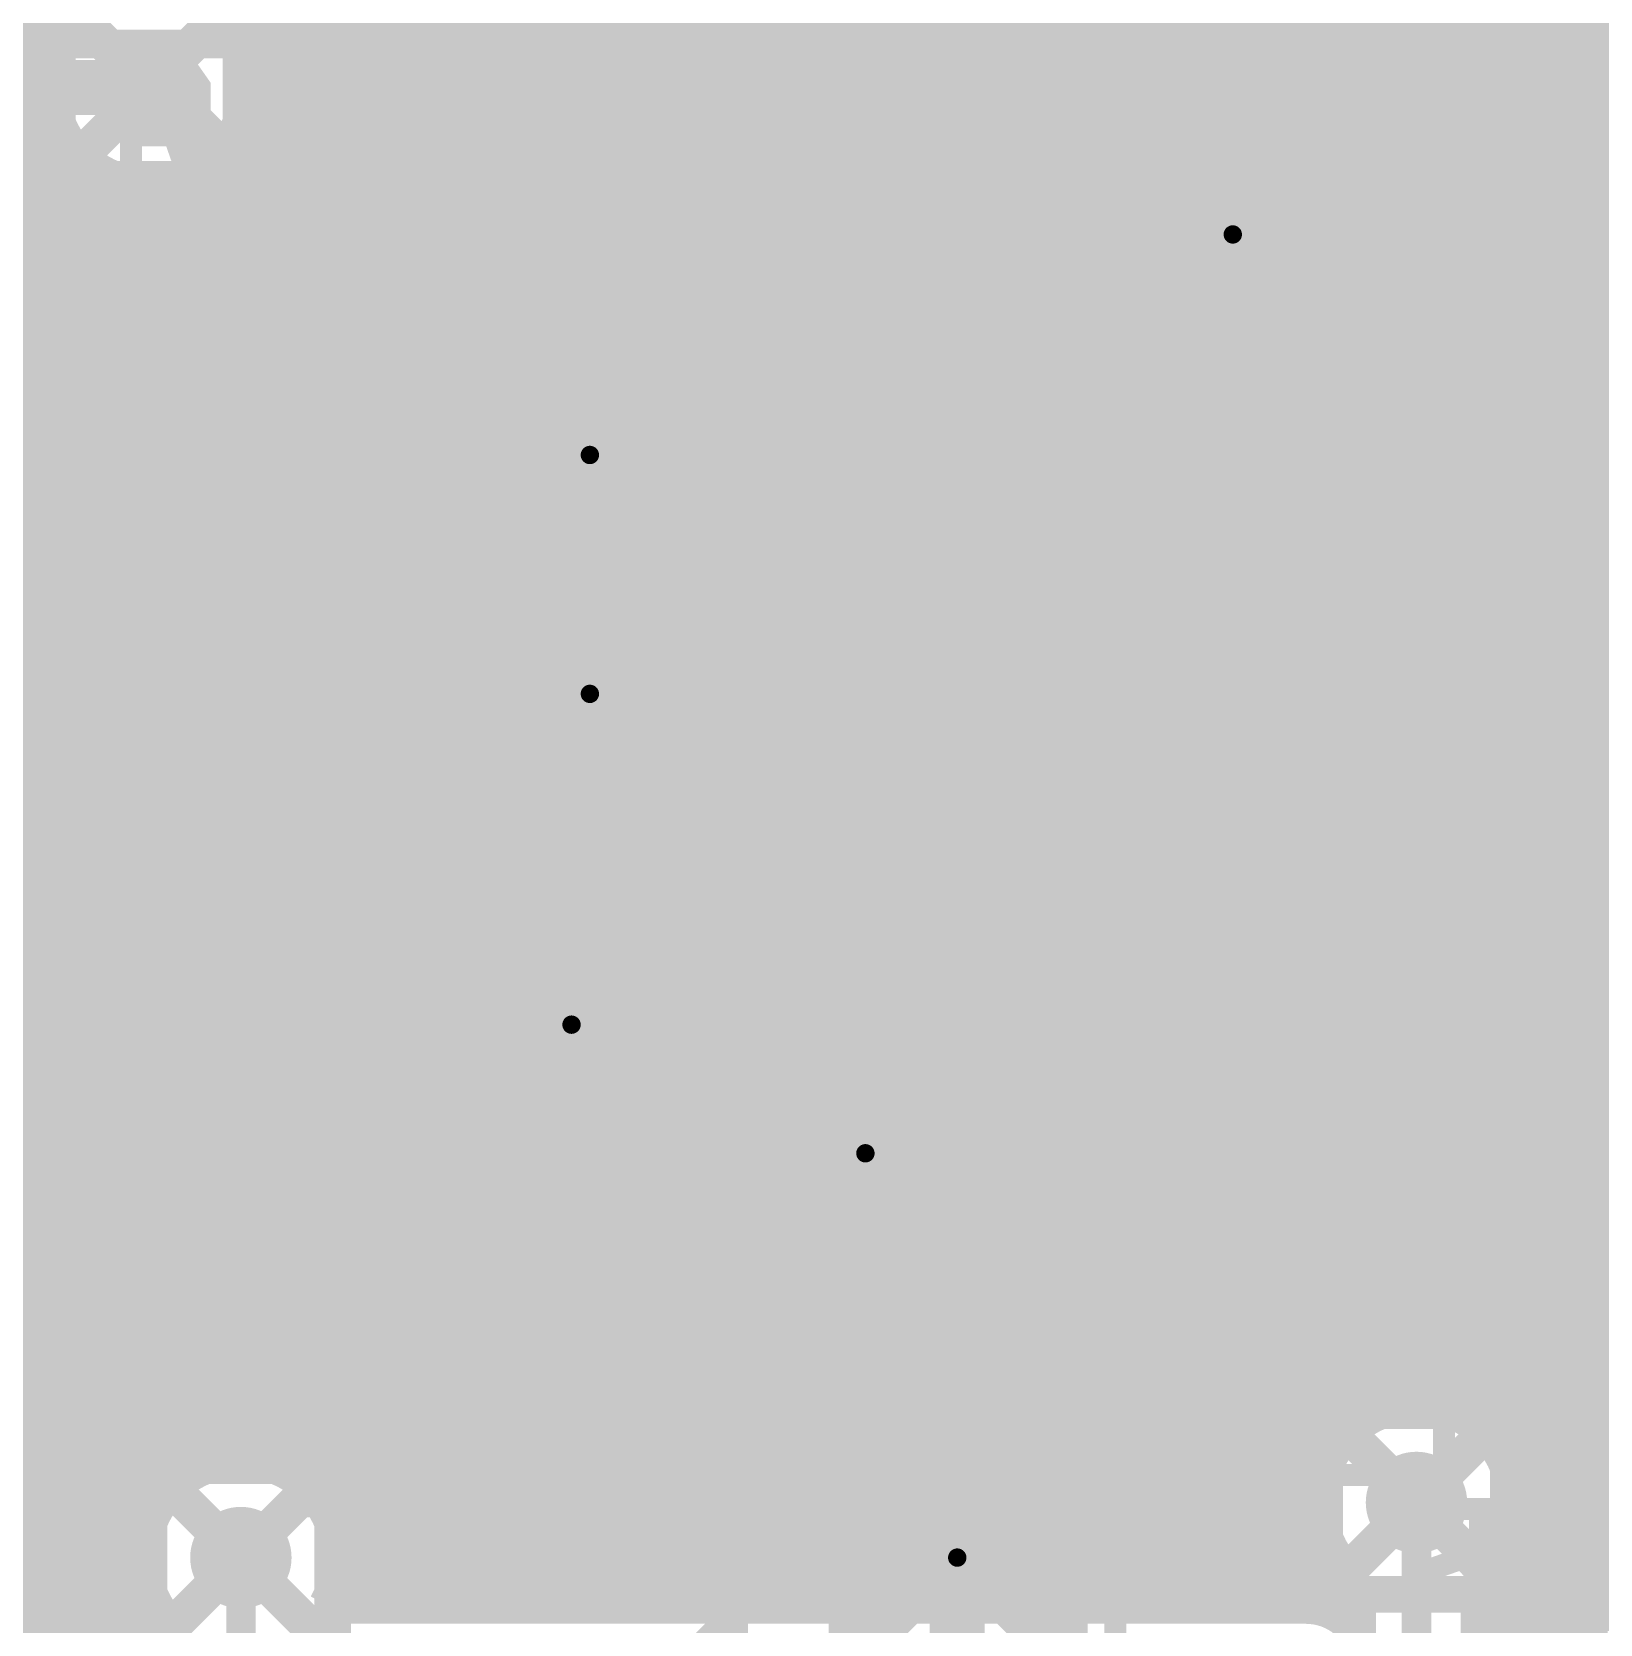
# Model space of a CAD drawing. Extents: x -1 to 119, y -42 to 51.
# Drawn here: x 12.65 to 23.49, y 31.8 to 42.8 of the extents above; entities that cross this region are included whole.
import ezdxf

# ---------------------------------------------------------------- set-up
doc = ezdxf.new("R2010")
doc.units = 0
doc.header["$MEASUREMENT"] = 0
doc.layers.get('0').update_dxf_attribs({"linetype": 'CONTINUOUS'})
for name, color, linetype in [('22-304-0_BOT', 7, 'CONTINUOUS'), ('22-304-0_DRD', 7, 'CONTINUOUS'), ('22-304-0_GND', 6, 'CONTINUOUS'), ('22-304-0_IN1', 4, 'CONTINUOUS'), ('22-304-0_SMB', 3, 'CONTINUOUS'), ('22-304-0_SMT', 5, 'CONTINUOUS'), ('22-304-0_SPT', 10, 'CONTINUOUS'), ('22-304-0_SST', 14, 'CONTINUOUS'), ('22-304-0_TOP', 9, 'CONTINUOUS'), ('THRUHOLE_TAP', 11, 'CONTINUOUS')]:
    doc.layers.add(name, color=color, linetype=linetype)

# ---------------------------------------------------------------- blocks, each defined once
blk = doc.blocks.new('ROUND_57')
at = {"const_width": 0.35052}
blk.add_lwpolyline([(-0.17526, 0, 1), (0.17526, 0, 1)], format="xyb", close=True, dxfattribs=at)
blk = doc.blocks.new('ROUND_60')
at = {"const_width": 0.35052}
blk.add_lwpolyline([(-0.17526, 0, 1), (0.17526, 0, 1)], format="xyb", close=True, dxfattribs=at)
blk = doc.blocks.new('ROUND_81')
at = {"const_width": 0.0635}
blk.add_lwpolyline([(-0.03175, 0, 1), (0.03175, 0, 1)], format="xyb", close=True, dxfattribs=at)
blk = doc.blocks.new('RECTANGLE_2')
blk.add_solid([(0.4826, 0.4064), (0.4826, -0.4064), (-0.4826, 0.4064), (-0.4826, -0.4064)])
blk = doc.blocks.new('RECTANGLE_5')
blk.add_solid([(0.9017, 0.508), (0.9017, -0.508), (-0.9017, 0.508), (-0.9017, -0.508)])
blk = doc.blocks.new('RECTANGLE_30')
blk.add_solid([(0.635, 0.508), (0.635, -0.508), (-0.635, 0.508), (-0.635, -0.508)])
blk = doc.blocks.new('ROUND_87')
at = {"const_width": 0.10033}
blk.add_lwpolyline([(-0.050164, 0, 1), (0.050164, 0, 1)], format="xyb", close=True, dxfattribs=at)

msp = doc.modelspace()

# ---------------------------------------------------------------- linework, layer by layer
at = {"layer": '22-304-0_BOT'}
for points, const_width in [([(13.87602, 46.71822), (13.87602, 46.95698), (12.827, 48.006), (10.922, 48.006), (9.906, 46.99), (9.906, 43.688), (11.176, 42.418), (13.462, 42.418)], 0.381), ([(14.732, 44.02328), (14.732, 32.4993)], 0.254), ([(14.9606, 44.10202), (14.9606, 31.9278)], 0.254), ([(14.5034, 43.81246), (14.5034, 32.80156)], 0.254), ([(15.1892, 43.85564), (15.1892, 31.9278)], 0.254), ([(14.2748, 43.69054), (14.2748, 32.91332)], 0.254), ([(15.4178, 43.71594), (15.4178, 31.9278)], 0.254), ([(14.0462, 43.62958), (14.0462, 42.76598)], 0.254), ([(15.6464, 43.63974), (15.6464, 31.9278)], 0.254), ([(15.84452, 43.61688), (16.70558, 42.75328)], 0.254), ([(15.875, 43.58386), (15.875, 31.9278)], 0.254), ([(16.1036, 43.35526), (16.1036, 31.9278)], 0.254), ([(16.3322, 43.12666), (16.3322, 31.9278)], 0.254), ([(16.60906, 42.8498), (13.98778, 42.8498)], 0.254), ([(16.5608, 42.89806), (16.5608, 31.9278)], 0.254), ([(16.7894, 42.68724), (16.7894, 31.9278)], 0.254), ([(89.7382, 42.6212), (14.1097, 42.6212)], 0.254), ([(87.249, 42.6212), (17.018, 42.6212)], 0.254), ([(17.018, 42.6212), (17.018, 31.9278)], 0.254), ([(17.2466, 42.6212), (17.2466, 31.9278)], 0.254), ([(17.4752, 42.6212), (17.4752, 31.9278)], 0.254), ([(17.7038, 42.6212), (17.7038, 31.9278)], 0.254), ([(17.9324, 42.6212), (17.9324, 31.9278)], 0.254), ([(18.161, 42.6212), (18.161, 31.9278)], 0.254), ([(18.3896, 42.6212), (18.3896, 31.9278)], 0.254), ([(18.6182, 42.6212), (18.6182, 31.9278)], 0.254), ([(18.8468, 42.6212), (18.8468, 31.9278)], 0.254), ([(19.0754, 42.6212), (19.0754, 31.9278)], 0.254), ([(19.304, 42.6212), (19.304, 31.9278)], 0.254), ([(19.5326, 42.6212), (19.5326, 31.9278)], 0.254), ([(19.7612, 42.6212), (19.7612, 31.9278)], 0.254), ([(19.9898, 42.6212), (19.9898, 31.9278)], 0.254), ([(20.2184, 42.6212), (20.2184, 31.9278)], 0.254), ([(20.447, 42.6212), (20.447, 31.9278)], 0.254), ([(20.6756, 42.6212), (20.6756, 31.9278)], 0.254), ([(20.9042, 42.6212), (20.9042, 31.9278)], 0.254), ([(21.1328, 42.6212), (21.1328, 31.9278)], 0.254), ([(21.3614, 42.6212), (21.3614, 31.9278)], 0.254), ([(21.59, 42.6212), (21.59, 32.8803)], 0.254), ([(21.8186, 42.6212), (21.8186, 33.18256)], 0.254), ([(22.0472, 42.6212), (22.0472, 33.29432)], 0.254), ([(22.2758, 42.6212), (22.2758, 33.31718)], 0.254), ([(22.5044, 42.6212), (22.5044, 33.25876)], 0.254), ([(22.733, 42.6212), (22.733, 33.09112)], 0.254), ([(22.9616, 42.6212), (22.9616, 31.242)], 0.254), ([(23.1902, 42.6212), (23.1902, 31.1658)], 0.254), ([(23.4188, 42.6212), (23.4188, 31.1658)], 0.254), ([(89.7382, 42.3926), (14.14018, 42.3926)], 0.254), ([(89.7382, 42.164), (14.09192, 42.164)], 0.254), ([(14.0462, 42.07002), (14.0462, 32.93618)], 0.254), ([(40.35044, 41.9354), (13.93952, 41.9354)], 0.254), ([(13.02512, 41.8973), (11.176, 41.8973)], 0.254), ([(12.6746, 41.8973), (12.6746, 31.9278)], 0.254), ([(12.9032, 41.8973), (12.9032, 31.9278)], 0.254), ([(13.1318, 41.82364), (13.1318, 31.9278)], 0.254), ([(13.8176, 41.83888), (13.8176, 32.87776)], 0.254), ([(39.98722, 41.7068), (6.95452, 41.7068)], 0.254), ([(13.3604, 41.7449), (13.3604, 31.9278)], 0.254), ([(13.589, 41.74998), (13.589, 32.71012)], 0.254), ([(39.86276, 41.4782), (6.50494, 41.4782)], 0.254), ([(39.83228, 41.2496), (5.77596, 41.2496)], 0.254), ([(39.88308, 41.021), (1.016, 41.021)], 0.254), ([(40.03294, 40.7924), (1.016, 40.7924)], 0.254), ([(61.24194, 40.5638), (1.016, 40.5638)], 0.254), ([(61.17336, 40.3352), (1.016, 40.3352)], 0.254), ([(33.22574, 40.1066), (1.016, 40.1066)], 0.254), ([(32.96412, 39.878), (1.016, 39.878)], 0.254), ([(32.86506, 39.6494), (1.016, 39.6494)], 0.254), ([(32.85236, 39.4208), (1.016, 39.4208)], 0.254), ([(29.34208, 39.1922), (1.016, 39.1922)], 0.254), ([(29.20492, 38.9636), (1.016, 38.9636)], 0.254), ([(29.16428, 38.735), (1.016, 38.735)], 0.254), ([(29.20492, 38.5064), (1.016, 38.5064)], 0.254), ([(29.34208, 38.2778), (1.016, 38.2778)], 0.254), ([(57.89676, 38.0492), (1.016, 38.0492)], 0.254), ([(57.86628, 37.8206), (1.016, 37.8206)], 0.254), ([(57.91708, 37.592), (1.016, 37.592)], 0.254), ([(58.06694, 37.3634), (1.016, 37.3634)], 0.254), ([(58.02122, 37.1348), (1.016, 37.1348)], 0.254), ([(57.89676, 36.9062), (1.016, 36.9062)], 0.254), ([(57.86628, 36.6776), (1.016, 36.6776)], 0.254), ([(57.91708, 36.449), (1.016, 36.449)], 0.254), ([(58.06694, 36.2204), (1.016, 36.2204)], 0.254), ([(58.57494, 35.9918), (1.016, 35.9918)], 0.254), ([(58.50636, 35.7632), (1.016, 35.7632)], 0.254), ([(58.51906, 35.5346), (1.016, 35.5346)], 0.254), ([(58.61812, 35.306), (1.016, 35.306)], 0.254), ([(58.87974, 35.0774), (1.016, 35.0774)], 0.254), ([(76.79436, 34.8488), (1.016, 34.8488)], 0.254), ([(76.86294, 34.6202), (1.016, 34.6202)], 0.254), ([(77.04836, 34.3916), (1.016, 34.3916)], 0.254), ([(79.22006, 34.163), (1.016, 34.163)], 0.254), ([(79.44866, 33.9344), (1.016, 33.9344)], 0.254), ([(73.39838, 33.7058), (1.016, 33.7058)], 0.254), ([(72.8726, 33.4772), (1.016, 33.4772)], 0.254), ([(21.92274, 33.2486), (1.016, 33.2486)], 0.254), ([(72.62622, 33.2486), (22.52472, 33.2486)], 0.254), ([(21.66112, 33.02), (1.016, 33.02)], 0.254), ([(72.47382, 33.02), (22.78888, 33.02)], 0.254), ([(13.67536, 32.7914), (1.016, 32.7914)], 0.254), ([(21.56206, 32.7914), (14.51864, 32.7914)], 0.254), ([(72.3773, 32.7914), (22.88794, 32.7914)], 0.254), ([(13.48994, 32.5628), (1.016, 32.5628)], 0.254), ([(21.54936, 32.5628), (14.70406, 32.5628)], 0.254), ([(28.702, 30.734), (22.86, 30.734), (22.225, 31.369), (22.225, 32.639)], 0.2032), ([(72.32396, 32.5628), (22.90064, 32.5628)], 0.254), ([(21.59, 32.39516), (21.59, 31.90748)], 0.254), ([(13.42136, 32.3342), (1.016, 32.3342)], 0.254), ([(21.61794, 32.3342), (14.77264, 32.3342)], 0.254), ([(72.3138, 32.3342), (22.83206, 32.3342)], 0.254), ([(22.733, 32.18688), (22.733, 31.4706)], 0.254), ([(13.43406, 32.1056), (1.016, 32.1056)], 0.254), ([(14.732, 32.01416), (14.732, 31.9278)], 0.254), ([(21.7932, 32.1056), (14.75994, 32.1056)], 0.254), ([(21.7932, 32.11322), (21.7932, 31.7754)], 0.254), ([(22.6568, 32.11322), (22.6568, 31.5468)], 0.254), ([(72.34174, 32.1056), (22.6568, 32.1056)], 0.254), ([(13.50264, 31.9278), (9.271, 31.9278)], 0.254), ([(21.463, 31.9278), (14.69136, 31.9278)], 0.254), ([(21.7932, 31.877), (21.6662, 31.877)], 0.254), ([(21.7678, 31.8008), (21.7932, 31.7754)], 0.254), ([(72.41286, 31.877), (22.6568, 31.877)], 0.254)]:
    msp.add_lwpolyline(points, dxfattribs=dict(at, const_width=const_width))
at = {"layer": '22-304-0_BOT', "const_width": 0.254}
for points in [[(14.14272, 42.418, 0.4142136), (13.462, 43.09872)], [(16.7132, 42.7482, 0.1989124), (17.018, 42.62195)], [(16.7132, 42.7482, 0.1989124), (17.018, 42.62195)], [(13.462, 41.73728, 0.4142136), (14.14272, 42.418)], [(13.02512, 41.8973, 0.1763156), (13.462, 41.7383)], [(22.225, 33.31972, 0.4142136), (21.54428, 32.639)], [(22.90572, 32.639, 0.4142136), (22.225, 33.31972)], [(14.097, 32.93872, 0.4142136), (13.41628, 32.258)], [(14.77772, 32.258, 0.4142136), (14.097, 32.93872)], [(21.54428, 32.639, 0.2244672), (21.79297, 32.11294)], [(22.6568, 32.11322, 0.2244669), (22.90536, 32.639)], [(13.41628, 32.258, 0.1274583), (13.50194, 31.92741)], [(14.69136, 31.9278, 0.1274582), (14.77692, 32.258)], [(21.7678, 31.8008, 0.1989124), (21.463, 31.92705)], [(21.7678, 31.8008, 0.1989124), (21.463, 31.92705)]]:
    msp.add_lwpolyline(points, format="xyb", dxfattribs=at)
at = {"layer": '22-304-0_DRD', "const_width": 0.254}
for points in [[(12.827, 43.053), (12.827, 41.783)], [(14.097, 43.053), (12.827, 41.783)], [(14.097, 41.783), (12.827, 43.053)], [(14.097, 41.783), (14.097, 43.053)], [(20.32, 42.037), (20.32, 40.767)], [(21.59, 42.037), (20.32, 42.037)], [(21.59, 42.037), (20.32, 40.767)], [(21.59, 40.767), (20.32, 42.037)], [(20.32, 42.037), (20.32, 40.767)], [(21.59, 42.037), (20.32, 42.037)], [(21.59, 42.037), (20.32, 40.767)], [(21.59, 40.767), (20.32, 42.037)], [(21.59, 40.767), (21.59, 42.037)], [(21.59, 40.767), (21.59, 42.037)], [(12.827, 41.783), (14.097, 41.783)], [(20.32, 40.767), (21.59, 40.767)], [(20.32, 40.767), (21.59, 40.767)], [(17.145, 39.243), (15.875, 40.513), (15.875, 39.243)], [(15.875, 40.513), (15.875, 39.243)], [(17.145, 40.513), (15.875, 40.513)], [(17.145, 40.513), (15.875, 39.243)], [(17.145, 39.243), (15.875, 40.513)], [(15.875, 40.513), (15.875, 39.243)], [(17.145, 40.513), (15.875, 40.513)], [(17.145, 40.513), (15.875, 39.243)], [(17.145, 40.513), (15.875, 40.513)], [(17.145, 40.513), (15.875, 39.243)], [(17.145, 39.243), (15.875, 40.513)], [(17.145, 39.243), (17.145, 40.513)], [(17.145, 39.243), (17.145, 40.513)], [(17.145, 39.243), (17.145, 40.513)], [(15.875, 39.243), (17.145, 39.243)], [(15.875, 39.243), (17.145, 39.243)], [(15.875, 39.243), (17.145, 39.243)], [(15.875, 38.862), (15.875, 37.592)], [(17.145, 38.862), (15.875, 38.862)], [(17.145, 38.862), (15.875, 37.592)], [(17.145, 37.592), (15.875, 38.862)], [(15.875, 38.862), (15.875, 37.592)], [(17.145, 38.862), (15.875, 38.862)], [(17.145, 38.862), (15.875, 37.592)], [(17.145, 37.592), (15.875, 38.862)], [(17.145, 37.592), (17.145, 38.862)], [(17.145, 37.592), (17.145, 38.862)], [(15.875, 37.592), (17.145, 37.592)], [(15.875, 37.592), (17.145, 37.592)], [(17.018, 35.306), (15.748, 36.576), (15.748, 35.306)], [(15.748, 36.576), (15.748, 35.306)], [(17.018, 36.576), (15.748, 36.576)], [(17.018, 36.576), (15.748, 35.306)], [(17.018, 36.576), (15.748, 36.576)], [(17.018, 36.576), (15.748, 35.306)], [(17.018, 35.306), (15.748, 36.576)], [(17.018, 35.306), (17.018, 36.576)], [(17.018, 35.306), (17.018, 36.576)], [(17.78, 35.687), (17.78, 34.417)], [(19.05, 35.687), (17.78, 35.687)], [(19.05, 35.687), (17.78, 34.417)], [(19.05, 34.417), (17.78, 35.687)], [(17.78, 35.687), (17.78, 34.417)], [(19.05, 35.687), (17.78, 35.687)], [(19.05, 35.687), (17.78, 34.417)], [(19.05, 34.417), (17.78, 35.687)], [(19.05, 34.417), (19.05, 35.687)], [(19.05, 34.417), (19.05, 35.687)], [(15.748, 35.306), (17.018, 35.306)], [(15.748, 35.306), (17.018, 35.306)], [(17.78, 34.417), (19.05, 34.417)], [(17.78, 34.417), (19.05, 34.417)], [(21.59, 33.274), (21.59, 32.004)], [(22.86, 33.274), (21.59, 33.274)], [(22.86, 33.274), (21.59, 32.004)], [(22.86, 32.004), (21.59, 33.274)], [(22.86, 32.004), (22.86, 33.274)], [(13.462, 32.893), (13.462, 31.623)], [(14.732, 32.893), (13.462, 32.893)], [(14.732, 32.893), (13.462, 31.623)], [(14.732, 31.623), (13.462, 32.893)], [(13.462, 32.893), (13.462, 31.623)], [(14.732, 32.893), (13.462, 32.893)], [(14.732, 32.893), (13.462, 31.623)], [(14.732, 31.623), (13.462, 32.893)], [(14.732, 31.623), (14.732, 32.893)], [(14.732, 31.623), (14.732, 32.893)], [(18.415, 32.893), (18.415, 31.623)], [(19.685, 32.893), (18.415, 32.893)], [(19.685, 32.893), (18.415, 31.623)], [(19.685, 31.623), (18.415, 32.893)], [(18.415, 32.893), (18.415, 31.623)], [(19.685, 32.893), (18.415, 32.893)], [(19.685, 32.893), (18.415, 31.623)], [(19.685, 31.623), (18.415, 32.893)], [(19.685, 31.623), (19.685, 32.893)], [(19.685, 31.623), (19.685, 32.893)], [(21.59, 32.004), (22.86, 32.004)]]:
    msp.add_lwpolyline(points, dxfattribs=at)
at = {"layer": '22-304-0_IN1'}
for points, const_width in [([(21.082, 49.022), (21.082, 42.07002)], 0.254), ([(21.3106, 49.022), (21.3106, 41.98112)], 0.254), ([(21.5392, 49.022), (21.5392, 41.74998)], 0.254), ([(21.7678, 49.022), (21.7678, 35.4584)], 0.254), ([(21.9964, 49.022), (21.9964, 35.687)], 0.254), ([(22.225, 49.022), (22.225, 35.9156)], 0.254), ([(22.4536, 49.022), (22.4536, 36.1442)], 0.254), ([(22.6822, 49.022), (22.6822, 36.3728)], 0.254), ([(14.9098, 44.1833), (14.9098, 32.6644)], 0.254), ([(18.796, 44.11218), (18.796, 35.61588)], 0.254), ([(20.8534, 44.21124), (20.8534, 42.07256)], 0.254), ([(16.7386, 44.0309), (16.7386, 40.51808)], 0.254), ([(16.9672, 44.08932), (16.9672, 40.38092)], 0.254), ([(19.0246, 44.01312), (19.0246, 35.35172)], 0.254), ([(22.9108, 44.10202), (22.9108, 36.6014)], 0.254), ([(14.6812, 43.96486), (14.6812, 32.60598)], 0.254), ([(15.1384, 43.89628), (15.1384, 32.893)], 0.254), ([(20.6248, 43.91152), (20.6248, 41.99636)], 0.254), ([(14.4526, 43.77944), (14.4526, 32.83712)], 0.254), ([(16.51, 43.81754), (16.51, 40.55872)], 0.254), ([(17.1958, 43.84802), (17.1958, 33.9598)], 0.254), ([(18.5674, 43.86072), (18.5674, 35.71494)], 0.254), ([(19.2532, 43.80738), (19.2532, 33.9598)], 0.254), ([(23.1394, 43.87088), (23.1394, 36.83)], 0.254), ([(23.368, 43.78198), (23.368, 37.0586)], 0.254), ([(14.224, 43.67276), (14.224, 32.92602)], 0.254), ([(15.367, 43.7388), (15.367, 33.1216)], 0.254), ([(16.2814, 43.69308), (16.2814, 40.51808)], 0.254), ([(17.4244, 43.71086), (17.4244, 33.9598)], 0.254), ([(18.3388, 43.71848), (18.3388, 35.72764)], 0.254), ([(19.4818, 43.688), (19.4818, 33.9598)], 0.254), ([(20.3962, 43.74642), (20.3962, 41.78808)], 0.254), ([(23.5966, 43.7769), (23.5966, 37.2872)], 0.254), ([(13.9954, 43.62196), (13.9954, 42.83964)], 0.254), ([(90.17, 43.688), (89.662, 43.18), (67.691, 43.18), (67.564, 43.053), (29.972, 43.053), (20.447, 33.528), (16.383, 33.528), (14.605, 31.75), (14.605, 28.448), (15.24, 27.813), (15.24, 25.4), (16.764, 23.876), (16.764, 17.78), (18.4912, 16.0528), (19.812, 16.0528)], 0.2032), ([(15.5956, 43.65244), (15.5956, 33.3502)], 0.254), ([(15.8242, 43.61688), (15.8242, 36.32708)], 0.254), ([(16.0528, 43.62958), (16.0528, 40.38092)], 0.254), ([(17.653, 43.6372), (17.653, 33.9598)], 0.254), ([(17.8816, 43.61688), (17.8816, 35.47364)], 0.254), ([(18.1102, 43.64228), (18.1102, 35.65906)], 0.254), ([(19.7104, 43.62704), (19.7104, 33.9598)], 0.254), ([(19.939, 43.61688), (19.939, 33.9598)], 0.254), ([(20.1676, 43.65498), (20.1676, 33.9598)], 0.254), ([(29.6672, 43.3578), (20.26666, 33.9598)], 0.254), ([(12.8524, 43.0911), (12.8524, 42.71772)], 0.254), ([(12.6238, 43.0022), (12.6238, 30.70098)], 0.254), ([(12.95908, 42.8752), (1.651, 42.8752)], 0.254), ([(29.18206, 42.8752), (13.96492, 42.8752)], 0.254), ([(12.82192, 42.6466), (1.651, 42.6466)], 0.254), ([(28.95346, 42.6466), (14.10208, 42.6466)], 0.254), ([(103.632, 32.512), (103.632, 40.259), (101.219, 42.672), (67.818, 42.672), (67.691, 42.545), (30.099, 42.545), (20.574, 33.02), (18.669, 33.02), (15.748, 30.099), (15.748, 25.527), (17.272, 24.003), (17.272, 23.749), (18.288, 22.733)], 0.2032), ([(12.78128, 42.418), (1.651, 42.418)], 0.254), ([(28.72486, 42.418), (14.14272, 42.418)], 0.254), ([(12.82192, 42.1894), (1.651, 42.1894)], 0.254), ([(28.49626, 42.1894), (14.10208, 42.1894)], 0.254), ([(12.8524, 42.11574), (12.8524, 30.93212)], 0.254), ([(12.95908, 41.9608), (1.651, 41.9608)], 0.254), ([(20.56638, 41.9608), (13.96492, 41.9608)], 0.254), ([(13.9954, 41.99636), (13.9954, 32.92856)], 0.254), ([(28.26766, 41.9608), (21.34108, 41.9608)], 0.254), ([(13.081, 41.85412), (13.081, 31.02102)], 0.254), ([(13.7668, 41.81094), (13.7668, 32.85236)], 0.254), ([(20.36064, 41.7322), (1.651, 41.7322)], 0.254), ([(13.3096, 41.75506), (13.3096, 31.02356)], 0.254), ([(13.5382, 41.74236), (13.5382, 32.64408)], 0.254), ([(28.03906, 41.7322), (21.54936, 41.7322)], 0.254), ([(20.2819, 41.5036), (1.651, 41.5036)], 0.254), ([(27.81046, 41.5036), (21.62556, 41.5036)], 0.254), ([(20.28698, 41.275), (1.651, 41.275)], 0.254), ([(27.58186, 41.275), (21.62302, 41.275)], 0.254), ([(20.37588, 41.0464), (1.651, 41.0464)], 0.254), ([(27.35326, 41.0464), (21.53412, 41.0464)], 0.254), ([(21.5392, 41.05402), (21.5392, 35.2298)], 0.254), ([(20.3962, 41.01338), (20.3962, 34.0868)], 0.254), ([(20.60702, 40.8178), (1.651, 40.8178)], 0.254), ([(27.12466, 40.8178), (21.30298, 40.8178)], 0.254), ([(21.3106, 40.82288), (21.3106, 35.0012)], 0.254), ([(20.6248, 40.80764), (20.6248, 34.3154)], 0.254), ([(20.8534, 40.7289), (20.8534, 34.544)], 0.254), ([(21.082, 40.73398), (21.082, 34.7726)], 0.254), ([(26.89606, 40.5892), (4.79298, 40.5892)], 0.254), ([(16.02994, 40.3606), (5.02412, 40.3606)], 0.254), ([(26.66746, 40.3606), (16.98752, 40.3606)], 0.254), ([(15.88008, 40.132), (5.11302, 40.132)], 0.254), ([(26.43886, 40.132), (17.13992, 40.132)], 0.254), ([(15.82928, 39.9034), (5.11556, 39.9034)], 0.254), ([(26.21026, 39.9034), (17.18818, 39.9034)], 0.254), ([(15.85976, 39.6748), (5.03936, 39.6748)], 0.254), ([(25.98166, 39.6748), (17.1577, 39.6748)], 0.254), ([(15.98422, 39.4462), (4.83108, 39.4462)], 0.254), ([(25.75306, 39.4462), (17.03578, 39.4462)], 0.254), ([(16.0528, 39.37508), (16.0528, 38.72992)], 0.254), ([(16.9672, 39.37508), (16.9672, 38.72992)], 0.254), ([(16.34744, 39.2176), (1.651, 39.2176)], 0.254), ([(16.2814, 39.23792), (16.2814, 38.86708)], 0.254), ([(16.51, 39.19728), (16.51, 38.90772)], 0.254), ([(25.52446, 39.2176), (16.67002, 39.2176)], 0.254), ([(16.7386, 39.23792), (16.7386, 38.86708)], 0.254), ([(25.29586, 38.989), (1.651, 38.989)], 0.254), ([(16.08836, 38.7604), (1.651, 38.7604)], 0.254), ([(25.06726, 38.7604), (16.93164, 38.7604)], 0.254), ([(15.90294, 38.5318), (1.651, 38.5318)], 0.254), ([(24.83866, 38.5318), (17.11706, 38.5318)], 0.254), ([(15.83436, 38.3032), (1.651, 38.3032)], 0.254), ([(24.61006, 38.3032), (17.18564, 38.3032)], 0.254), ([(15.84706, 38.0746), (1.651, 38.0746)], 0.254), ([(24.38146, 38.0746), (17.17294, 38.0746)], 0.254), ([(15.94612, 37.846), (1.651, 37.846)], 0.254), ([(24.15286, 37.846), (17.07388, 37.846)], 0.254), ([(16.20774, 37.6174), (1.651, 37.6174)], 0.254), ([(16.0528, 37.72408), (16.0528, 36.53536)], 0.254), ([(23.92426, 37.6174), (16.80972, 37.6174)], 0.254), ([(16.9672, 37.72408), (16.9672, 36.28898)], 0.254), ([(16.2814, 37.58692), (16.2814, 36.61156)], 0.254), ([(16.51, 37.54628), (16.51, 36.60902)], 0.254), ([(16.7386, 37.58692), (16.7386, 36.52012)], 0.254), ([(23.69566, 37.3888), (1.651, 37.3888)], 0.254), ([(23.46706, 37.1602), (1.651, 37.1602)], 0.254), ([(23.23846, 36.9316), (1.651, 36.9316)], 0.254), ([(23.00986, 36.703), (1.651, 36.703)], 0.254), ([(15.96136, 36.4744), (1.651, 36.4744)], 0.254), ([(22.78126, 36.4744), (16.80464, 36.4744)], 0.254), ([(15.77594, 36.2458), (1.651, 36.2458)], 0.254), ([(22.55266, 36.2458), (16.99006, 36.2458)], 0.254), ([(15.70736, 36.0172), (1.651, 36.0172)], 0.254), ([(22.32406, 36.0172), (17.05864, 36.0172)], 0.254), ([(15.72006, 35.7886), (1.651, 35.7886)], 0.254), ([(22.09546, 35.7886), (17.04594, 35.7886)], 0.254), ([(15.81912, 35.56), (1.651, 35.56)], 0.254), ([(15.8242, 35.55238), (15.8242, 33.5788)], 0.254), ([(17.96288, 35.56), (16.94688, 35.56)], 0.254), ([(16.9672, 35.59302), (16.9672, 33.9598)], 0.254), ([(21.86686, 35.56), (18.86712, 35.56)], 0.254), ([(16.08074, 35.3314), (1.651, 35.3314)], 0.254), ([(16.0528, 35.34664), (16.0528, 33.8074)], 0.254), ([(17.79524, 35.3314), (16.68272, 35.3314)], 0.254), ([(16.7386, 35.36188), (16.7386, 33.9598)], 0.254), ([(21.63826, 35.3314), (19.03476, 35.3314)], 0.254), ([(16.2814, 35.2679), (16.2814, 33.9471)], 0.254), ([(16.51, 35.27298), (16.51, 33.9598)], 0.254), ([(17.73682, 35.1028), (1.651, 35.1028)], 0.254), ([(21.40966, 35.1028), (19.09318, 35.1028)], 0.254), ([(17.75714, 34.8742), (1.651, 34.8742)], 0.254), ([(21.18106, 34.8742), (19.07032, 34.8742)], 0.254), ([(19.0246, 34.74974), (19.0246, 33.9598)], 0.254), ([(17.8689, 34.6456), (1.651, 34.6456)], 0.254), ([(17.8816, 34.63036), (17.8816, 33.9598)], 0.254), ([(20.95246, 34.6456), (18.95856, 34.6456)], 0.254), ([(18.1102, 34.44494), (18.1102, 33.9598)], 0.254), ([(18.796, 34.48812), (18.796, 33.9598)], 0.254), ([(18.17116, 34.417), (1.651, 34.417)], 0.254), ([(18.3388, 34.37636), (18.3388, 33.9598)], 0.254), ([(18.5674, 34.38906), (18.5674, 33.9598)], 0.254), ([(20.72386, 34.417), (18.6563, 34.417)], 0.254), ([(20.49526, 34.1884), (1.651, 34.1884)], 0.254), ([(20.26666, 33.9598), (1.651, 33.9598)], 0.254), ([(20.26666, 33.9598), (16.383, 33.9598)], 0.254), ([(16.0782, 33.8328), (14.73454, 32.49168)], 0.254), ([(15.97406, 33.7312), (1.651, 33.7312)], 0.254), ([(15.74546, 33.5026), (1.651, 33.5026)], 0.254), ([(15.51686, 33.274), (1.651, 33.274)], 0.254), ([(15.28826, 33.0454), (1.651, 33.0454)], 0.254), ([(13.70838, 32.8168), (1.651, 32.8168)], 0.254), ([(15.05966, 32.8168), (14.48308, 32.8168)], 0.254), ([(13.50264, 32.5882), (1.651, 32.5882)], 0.254), ([(14.83106, 32.5882), (14.69136, 32.5882)], 0.254), ([(13.4239, 32.3596), (1.651, 32.3596)], 0.254), ([(14.097, 32.258), (14.097, 27.94), (14.732, 27.305), (14.732, 25.273), (16.256, 23.749), (16.256, 17.399), (14.605, 15.748)], 0.2032), ([(13.42898, 32.131), (1.651, 32.131)], 0.254), ([(13.51788, 31.9024), (1.651, 31.9024)], 0.254), ([(13.5382, 31.86938), (13.5382, 30.94736)], 0.254), ([(13.6652, 31.73222), (13.6652, 30.85592)], 0.254), ([(13.6652, 31.6738), (1.651, 31.6738)], 0.254)]:
    msp.add_lwpolyline(points, dxfattribs=dict(at, const_width=const_width))
at = {"layer": '22-304-0_IN1', "const_width": 0.254}
for points in [[(13.462, 43.09872, 0.4142136), (12.78128, 42.418)], [(14.14272, 42.418, 0.4142136), (13.462, 43.09872)], [(12.78128, 42.418, 0.4142136), (13.462, 41.73728)], [(13.462, 41.73728, 0.4142136), (14.14272, 42.418)], [(20.955, 42.08272, 0.4142136), (20.27428, 41.402)], [(20.955, 42.08272, 0.4142136), (20.27428, 41.402)], [(21.63572, 41.402, 0.4142136), (20.955, 42.08272)], [(21.63572, 41.402, 0.4142136), (20.955, 42.08272)], [(20.27428, 41.402, 0.4142136), (20.955, 40.72128)], [(20.27428, 41.402, 0.4142136), (20.955, 40.72128)], [(20.955, 40.72128, 0.4142136), (21.63572, 41.402)], [(20.955, 40.72128, 0.4142136), (21.63572, 41.402)], [(16.51, 40.55872, 0.4142136), (15.82928, 39.878)], [(16.51, 40.55872, 0.4142136), (15.82928, 39.878)], [(17.19072, 39.878, 0.4142136), (16.51, 40.55872)], [(17.19072, 39.878, 0.4142136), (16.51, 40.55872)], [(15.82928, 39.878, 0.4142136), (16.51, 39.19728)], [(15.82928, 39.878, 0.4142136), (16.51, 39.19728)], [(16.51, 39.19728, 0.4142136), (17.19072, 39.878)], [(16.51, 39.19728, 0.4142136), (17.19072, 39.878)], [(16.51, 38.90772, 0.4142136), (15.82928, 38.227)], [(16.51, 38.90772, 0.4142136), (15.82928, 38.227)], [(17.19072, 38.227, 0.4142136), (16.51, 38.90772)], [(17.19072, 38.227, 0.4142136), (16.51, 38.90772)], [(15.82928, 38.227, 0.4142136), (16.51, 37.54628)], [(15.82928, 38.227, 0.4142136), (16.51, 37.54628)], [(16.51, 37.54628, 0.4142136), (17.19072, 38.227)], [(16.51, 37.54628, 0.4142136), (17.19072, 38.227)], [(16.383, 36.62172, 0.4142136), (15.70228, 35.941)], [(16.383, 36.62172, 0.4142136), (15.70228, 35.941)], [(17.06372, 35.941, 0.4142136), (16.383, 36.62172)], [(17.06372, 35.941, 0.4142136), (16.383, 36.62172)], [(15.70228, 35.941, 0.4142136), (16.383, 35.26028)], [(15.70228, 35.941, 0.4142136), (16.383, 35.26028)], [(16.383, 35.26028, 0.4142136), (17.06372, 35.941)], [(16.383, 35.26028, 0.4142136), (17.06372, 35.941)], [(18.415, 35.73272, 0.4142136), (17.73428, 35.052)], [(19.09572, 35.052, 0.4142136), (18.415, 35.73272)], [(17.73428, 35.052, 0.4142136), (18.415, 34.37128)], [(18.415, 34.37128, 0.4142136), (19.09572, 35.052)], [(16.383, 33.9598, 0.1989132), (16.07767, 33.83333)], [(14.097, 32.93872, 0.4142136), (13.41628, 32.258)], [(14.73454, 32.49168, 0.3146776), (14.097, 32.93618)], [(13.41628, 32.258, 0.2244672), (13.66497, 31.73194)]]:
    msp.add_lwpolyline(points, format="xyb", dxfattribs=at)
at = {"layer": '22-304-0_SMB', "const_width": 0.254}
for points in [[(28.448, 41.91), (14.732, 41.91), (14.732, 40.386), (2.286, 40.386)], [(14.9606, 41.91), (14.9606, 33.401)], [(15.1892, 41.91), (15.1892, 33.401)], [(15.4178, 41.91), (15.4178, 33.401)], [(15.6464, 41.91), (15.6464, 32.385)], [(15.875, 41.91), (15.875, 32.385)], [(16.1036, 41.91), (16.1036, 32.385)], [(16.3322, 41.91), (16.3322, 32.385)], [(16.5608, 41.91), (16.5608, 32.385)], [(16.7894, 41.91), (16.7894, 32.385)], [(17.018, 41.91), (17.018, 32.385)], [(17.2466, 41.91), (17.2466, 32.385)], [(17.4752, 41.91), (17.4752, 32.385)], [(17.7038, 41.91), (17.7038, 32.385)], [(17.9324, 41.91), (17.9324, 32.385)], [(18.161, 41.91), (18.161, 32.385)], [(18.3896, 41.91), (18.3896, 32.385)], [(18.6182, 41.91), (18.6182, 32.385)], [(18.8468, 41.91), (18.8468, 32.385)], [(19.0754, 41.91), (19.0754, 32.385)], [(19.304, 41.91), (19.304, 32.385)], [(19.5326, 41.91), (19.5326, 32.385)], [(19.7612, 41.91), (19.7612, 32.385)], [(19.9898, 41.91), (19.9898, 32.385)], [(20.2184, 41.91), (20.2184, 32.385)], [(20.447, 41.91), (20.447, 32.385)], [(20.6756, 41.91), (20.6756, 32.385)], [(20.9042, 41.91), (20.9042, 33.655)], [(21.1328, 41.91), (21.1328, 33.655)], [(21.3614, 41.91), (21.3614, 33.655)], [(21.59, 41.91), (21.59, 33.655)], [(21.8186, 41.91), (21.8186, 33.655)], [(22.0472, 41.91), (22.0472, 33.655)], [(22.2758, 41.91), (22.2758, 33.655)], [(22.5044, 41.91), (22.5044, 33.655)], [(22.733, 41.91), (22.733, 33.655)], [(22.9616, 41.91), (22.9616, 33.655)], [(23.1902, 41.91), (23.1902, 33.655)], [(23.4188, 41.91), (23.4188, 33.655)], [(28.448, 41.6814), (14.732, 41.6814)], [(28.448, 41.4528), (14.732, 41.4528)], [(28.448, 41.2242), (14.732, 41.2242)], [(28.448, 40.9956), (14.732, 40.9956)], [(28.448, 40.767), (14.732, 40.767)], [(28.448, 40.5384), (14.732, 40.5384)], [(12.6746, 40.386), (12.6746, 33.401)], [(12.9032, 40.386), (12.9032, 33.401)], [(13.1318, 40.386), (13.1318, 33.401)], [(13.3604, 40.386), (13.3604, 33.401)], [(13.589, 40.386), (13.589, 33.401)], [(13.8176, 40.386), (13.8176, 33.401)], [(14.0462, 40.386), (14.0462, 33.401)], [(14.2748, 40.386), (14.2748, 33.401)], [(14.5034, 40.386), (14.5034, 33.401)], [(14.732, 40.386), (14.732, 33.401)], [(28.448, 40.3098), (2.286, 40.3098)], [(28.448, 40.0812), (2.286, 40.0812)], [(28.448, 39.8526), (2.286, 39.8526)], [(28.448, 39.624), (2.286, 39.624)], [(28.448, 39.3954), (2.286, 39.3954)], [(28.448, 39.1668), (2.286, 39.1668)], [(28.448, 38.9382), (2.286, 38.9382)], [(28.448, 38.7096), (2.286, 38.7096)], [(28.448, 38.481), (2.286, 38.481)], [(28.448, 38.2524), (2.286, 38.2524)], [(28.448, 38.0238), (2.286, 38.0238)], [(28.448, 37.7952), (2.286, 37.7952)], [(57.277, 37.5666), (2.286, 37.5666)], [(57.277, 37.338), (2.286, 37.338)], [(57.277, 37.1094), (2.286, 37.1094)], [(57.277, 36.8808), (2.286, 36.8808)], [(57.277, 36.6522), (2.286, 36.6522)], [(57.277, 36.4236), (2.286, 36.4236)], [(57.277, 36.195), (2.286, 36.195)], [(57.277, 35.9664), (2.286, 35.9664)], [(57.277, 35.7378), (2.286, 35.7378)], [(57.277, 35.5092), (2.286, 35.5092)], [(57.277, 35.2806), (2.286, 35.2806)], [(57.277, 35.052), (2.286, 35.052)], [(57.277, 34.8234), (2.286, 34.8234)], [(57.277, 34.5948), (2.286, 34.5948)], [(57.277, 34.3662), (2.286, 34.3662)], [(66.929, 34.1376), (2.286, 34.1376)], [(66.929, 33.909), (2.286, 33.909)], [(66.929, 33.6804), (2.286, 33.6804)], [(20.828, 33.655), (20.828, 32.385)], [(23.622, 33.655), (20.828, 33.655)], [(20.828, 33.4518), (2.286, 33.4518)], [(15.494, 33.401), (2.286, 33.401)], [(15.494, 33.401), (15.494, 32.385)], [(20.828, 33.2232), (15.494, 33.2232)], [(20.828, 32.9946), (15.494, 32.9946)], [(20.828, 32.766), (15.494, 32.766)], [(20.828, 32.5374), (15.494, 32.5374)], [(20.828, 32.385), (15.494, 32.385)]]:
    msp.add_lwpolyline(points, dxfattribs=at)
at = {"layer": '22-304-0_SST'}
for points, const_width in [([(22.6695, 44.0055), (22.6695, 41.0845), (24.3078, 41.0845), (24.3078, 44.0055), (22.6695, 44.0055)], 0.1524), ([(19.87804, 42.96918), (18.87728, 42.96918), (18.87728, 42.71772), (12.87272, 42.71772), (12.87272, 42.96918)], 0.19812), ([(21.13026, 42.96918), (20.62988, 42.96918), (20.62988, 42.71772)], 0.14986), ([(20.69846, 42.96918), (20.69846, 42.71772)], 0.14986), ([(20.83308, 42.96918), (20.83308, 42.71772)], 0.14986), ([(20.9677, 42.96918), (20.9677, 42.71772)], 0.14986), ([(21.10232, 42.96918), (21.10232, 42.71772)], 0.14986), ([(21.13026, 42.96918), (21.13026, 42.71772)], 0.14986), ([(21.13026, 42.78884), (20.62988, 42.78884)], 0.14986), ([(21.13026, 42.71772), (20.62988, 42.71772)], 0.14986), ([(13.33754, 42.0878), (13.69314, 42.0878), (13.81252, 42.25544), (13.81252, 42.42562), (13.69314, 42.5958), (13.33754, 42.5958), (13.33754, 41.5798)], 0.1524), ([(14.17574, 41.74744), (14.23416, 41.5798), (14.58976, 41.5798), (14.65072, 41.74744), (14.65072, 42.0878), (14.53134, 42.25544), (14.17574, 42.25544), (14.17574, 42.5958), (14.65072, 42.5958)], 0.1524), ([(20.87118, 42.06494), (21.22678, 42.06494), (21.34616, 42.23512), (21.34616, 42.40276), (21.22678, 42.57294), (20.87118, 42.57294), (20.87118, 41.55694)], 0.1524), ([(21.82876, 41.55694), (22.18436, 42.57294), (21.70938, 42.57294)], 0.1524), ([(13.63472, 42.0878), (13.81252, 41.5798)], 0.1524), ([(16.9545, 42.1005), (16.9545, 39.1795), (18.5928, 39.1795), (18.5928, 42.1005), (16.9545, 42.1005)], 0.1524), ([(18.8595, 42.1005), (18.8595, 39.1795), (20.4978, 39.1795), (20.4978, 42.1005), (18.8595, 42.1005)], 0.1524), ([(21.16836, 42.06494), (21.34616, 41.55694)], 0.1524), ([(15.367, 36.068), (12.573, 36.068), (12.573, 41.402), (15.367, 41.402), (15.367, 36.068)], 0.1524), ([(15.6464, 40.78732), (15.6464, 41.20134), (16.6624, 41.20134)], 0.1524), ([(21.26742, 41.22928), (21.26742, 40.87368), (21.43506, 40.7543), (21.60524, 40.7543), (21.77542, 40.87368), (21.77542, 41.22928), (20.75942, 41.22928)], 0.1524), ([(21.26742, 40.9321), (20.75942, 40.7543)], 0.1524), ([(15.6464, 39.94912), (15.6464, 40.42156), (16.32458, 39.94912), (16.49476, 39.94912), (16.6624, 40.00754), (16.6624, 40.36314), (16.49476, 40.42156)], 0.1524), ([(22.66442, 40.46728), (22.66442, 40.11168), (22.83206, 39.9923), (23.00224, 39.9923), (23.17242, 40.11168), (23.17242, 40.46728), (22.15642, 40.46728)], 0.1524), ([(20.75942, 40.03548), (20.75942, 40.2717)], 0.1524), ([(20.75942, 40.15486), (21.77542, 40.15486), (21.60524, 40.2717)], 0.1524), ([(22.66442, 40.1701), (22.15642, 39.9923)], 0.1524), ([(20.75942, 39.49446), (20.92706, 39.6113), (21.09724, 39.67226), (21.43506, 39.67226), (21.60524, 39.6113), (21.77542, 39.49446), (21.77542, 39.37508), (21.60524, 39.2557), (21.43506, 39.19728), (21.09724, 39.19728), (20.92706, 39.2557), (20.75942, 39.37508), (20.75942, 39.49446)], 0.1524), ([(22.66442, 39.21506), (22.83206, 39.1541), (23.00224, 39.1541), (23.17242, 39.21506), (23.17242, 39.57066), (23.00224, 39.62908), (22.83206, 39.62908), (22.66442, 39.57066), (22.66442, 39.21506), (22.49424, 39.1541), (22.32406, 39.1541), (22.15642, 39.21506), (22.15642, 39.57066), (22.32406, 39.62908), (22.49424, 39.62908), (22.66442, 39.57066)], 0.1524), ([(16.9545, 38.9255), (16.9545, 36.0045), (18.5928, 36.0045), (18.5928, 38.9255), (16.9545, 38.9255)], 0.1524), ([(20.5105, 36.0045), (20.5105, 38.9255), (18.8722, 38.9255), (18.8722, 36.0045), (20.5105, 36.0045)], 0.1524), ([(22.4155, 36.0045), (22.4155, 38.9255), (20.7772, 38.9255), (20.7772, 36.0045), (22.4155, 36.0045)], 0.1524), ([(23.114, 35.56), (23.114, 38.608), (28.702, 38.608), (28.702, 34.798), (23.876, 34.798), (23.114, 35.56)], 0.1524), ([(16.1544, 38.40734), (16.1544, 38.05174), (16.32458, 37.93236), (16.49476, 37.93236), (16.6624, 38.05174), (16.6624, 38.40734), (15.6464, 38.40734)], 0.1524), ([(16.1544, 38.11016), (15.6464, 37.93236)], 0.1524), ([(15.6464, 37.21354), (15.6464, 37.44976)], 0.1524), ([(15.6464, 37.33292), (16.6624, 37.33292), (16.49476, 37.44976)], 0.1524), ([(15.6464, 36.49472), (15.6464, 36.73094)], 0.1524), ([(15.6464, 36.61156), (16.6624, 36.61156), (16.49476, 36.73094)], 0.1524), ([(20.5105, 32.8295), (20.5105, 35.7505), (18.8722, 35.7505), (18.8722, 32.8295), (20.5105, 32.8295)], 0.1524), ([(22.4155, 32.8295), (22.4155, 35.7505), (20.7772, 35.7505), (20.7772, 32.8295), (22.4155, 32.8295)], 0.1524), ([(17.526, 31.623), (17.526, 35.687), (12.954, 35.687), (12.954, 33.909), (13.208, 33.655), (12.954, 33.401), (12.954, 31.623), (17.526, 31.623)], 0.1524), ([(14.74216, 34.42462), (14.74216, 35.44062), (14.62278, 35.27298)], 0.1524), ([(13.66774, 34.5948), (13.72616, 34.42462), (13.96238, 34.42462), (14.02334, 34.5948), (14.14018, 34.76498), (14.14018, 35.27298), (14.08176, 35.44062), (13.72616, 35.44062), (13.66774, 35.27298), (13.66774, 34.5948)], 0.1524), ([(13.90396, 34.76498), (14.14018, 34.42462)], 0.1524), ([(23.26894, 34.70402), (23.26894, 34.29254)], 0.1524), ([(23.36292, 34.66592), (23.11654, 34.66592)], 0.1524), ([(23.13178, 34.67608), (23.13178, 34.31794)], 0.1524), ([(23.4061, 34.6202), (23.4061, 34.37382)], 0.1524), ([(18.21942, 34.49828), (18.21942, 34.14268), (18.38706, 34.0233), (18.55724, 34.0233), (18.72742, 34.14268), (18.72742, 34.49828), (17.71142, 34.49828)], 0.1524), ([(23.4442, 34.52876), (23.03272, 34.52876)], 0.1524), ([(14.86154, 34.42462), (14.62278, 34.42462)], 0.1524), ([(23.4188, 34.3916), (23.06066, 34.3916)], 0.1524), ([(18.21942, 34.2011), (17.71142, 34.0233)], 0.1524), ([(18.21942, 33.60166), (18.21942, 33.24606), (18.04924, 33.1851), (17.87906, 33.1851), (17.71142, 33.24606), (17.71142, 33.60166), (17.87906, 33.66008), (18.04924, 33.66008), (18.72742, 33.42386)], 0.1524), ([(22.66442, 32.59328), (22.66442, 32.23768), (22.83206, 32.1183), (23.00224, 32.1183), (23.17242, 32.23768), (23.17242, 32.59328), (22.15642, 32.59328)], 0.1524), ([(22.66442, 32.2961), (22.15642, 32.1183)], 0.1524), ([(19.8755, 29.0195), (19.8755, 31.9405), (18.2372, 31.9405), (18.2372, 29.0195), (19.8755, 29.0195)], 0.1524), ([(21.7805, 29.0195), (21.7805, 31.9405), (20.1422, 31.9405), (20.1422, 29.0195), (21.7805, 29.0195)], 0.1524), ([(22.66442, 31.34106), (22.66442, 31.69666), (22.83206, 31.75508), (23.00224, 31.75508), (23.17242, 31.69666), (23.17242, 31.34106), (23.00224, 31.2801), (22.83206, 31.2801), (22.15642, 31.51886)], 0.1524)]:
    msp.add_lwpolyline(points, dxfattribs=dict(at, const_width=const_width))
at = {"layer": '22-304-0_SST', "const_width": 0.1524}
for points in [[(23.23846, 34.70656, 0.4142136), (23.03018, 34.49828)], [(23.44674, 34.49828, 0.4142136), (23.23846, 34.70656)], [(23.03018, 34.49828, 0.4142136), (23.23846, 34.29)], [(23.23846, 34.29, 0.4142136), (23.44674, 34.49828)]]:
    msp.add_lwpolyline(points, format="xyb", dxfattribs=at)
at = {"layer": '22-304-0_TOP'}
for points, const_width in [([(17.87398, 44.71924), (17.78, 44.62526), (17.78, 41.3512)], 0.2032), ([(13.462, 42.418), (13.97, 41.91), (13.97, 40.4114)], 0.381), ([(23.495, 41.8338), (23.6728, 41.656), (25.53462, 41.656)], 0.381), ([(20.955, 41.402), (20.9042, 41.3512), (19.685, 41.3512)], 0.254), ([(19.685, 41.3512), (20.9042, 41.3512), (20.955, 41.402)], 0.254), ([(25.4, 33.655), (25.4, 36.703), (22.987, 39.116), (19.05, 39.116), (18.669, 39.497), (18.669, 40.894), (18.2118, 41.3512), (17.78, 41.3512)], 0.2032), ([(17.78, 39.9288), (16.5608, 39.9288), (16.51, 39.878)], 0.381), ([(16.51, 39.878), (16.5608, 39.9288), (17.78, 39.9288), (16.5608, 39.9288), (16.51, 39.878)], 0.381), ([(19.685, 39.9288), (23.9522, 39.9288), (24.13, 39.751)], 0.381), ([(16.51, 38.227), (16.5608, 38.1762), (17.78, 38.1762)], 0.381), ([(17.78, 38.1762), (16.5608, 38.1762), (16.51, 38.227)], 0.381), ([(19.685, 38.1762), (20.574, 38.1762), (20.574, 33.274), (21.844, 32.004), (21.844, 28.702), (20.41652, 27.27452), (20.41652, 26.0731)], 0.2032), ([(21.59, 38.1762), (20.574, 38.1762), (19.685, 38.1762)], 0.2032), ([(13.97, 37.0586), (13.1064, 36.195), (10.795, 36.195), (10.16, 36.83), (10.16, 37.4396)], 0.3048), ([(19.685, 36.7538), (17.78, 36.7538)], 0.381), ([(21.59, 36.7538), (21.59, 35.0012)], 0.381), ([(16.383, 35.941), (16.383, 34.671), (16.383, 35.941)], 0.381), ([(19.685, 35.0012), (18.4658, 35.0012), (18.415, 35.052)], 0.381), ([(19.685, 35.0012), (18.4658, 35.0012), (18.415, 35.052)], 0.381), ([(11.43, 31.1404), (11.7094, 31.1404), (14.097, 33.528), (14.097, 33.655)], 0.381), ([(19.685, 33.5788), (17.3228, 33.5788), (16.383, 32.639)], 0.381), ([(24.13, 33.655), (24.13, 32.766), (22.352, 30.988), (22.352, 28.575), (20.9169, 27.1399), (20.9169, 26.0731)], 0.2032), ([(22.225, 32.639), (21.6408, 33.2232), (21.6408, 33.528), (21.59, 33.5788)], 0.2032), ([(16.383, 32.639), (14.478, 32.639), (14.097, 32.258)], 0.2032), ([(16.383, 32.639), (14.478, 32.639), (14.097, 32.258)], 0.2032), ([(16.764, 32.639), (16.383, 32.639)], 0.2032), ([(19.05, 32.258), (19.05, 31.1912)], 0.381), ([(19.05, 32.258), (19.05, 31.1912)], 0.381)]:
    msp.add_lwpolyline(points, dxfattribs=dict(at, const_width=const_width))

# ---------------------------------------------------------------- block references
at = {"layer": '22-304-0_BOT'}
for name, p in [('ROUND_60', (13.462, 42.418)), ('ROUND_60', (20.955, 41.402)), ('ROUND_60', (16.51, 39.878)), ('ROUND_60', (16.51, 38.227)), ('ROUND_60', (16.383, 35.941)), ('ROUND_60', (18.415, 35.052)), ('ROUND_57', (22.225, 32.639)), ('ROUND_60', (14.097, 32.258)), ('ROUND_60', (19.05, 32.258))]:
    msp.add_blockref(name, p, dxfattribs=at)
at = {"layer": '22-304-0_GND'}
for name, p in [('ROUND_57', (13.462, 42.418)), ('ROUND_81', (20.955, 41.402)), ('ROUND_81', (16.51, 39.878)), ('ROUND_81', (16.51, 38.227)), ('ROUND_81', (16.383, 35.941)), ('ROUND_81', (18.415, 35.052)), ('ROUND_57', (22.225, 32.639)), ('ROUND_57', (14.097, 32.258)), ('ROUND_81', (19.05, 32.258))]:
    msp.add_blockref(name, p, dxfattribs=at)
at = {"layer": '22-304-0_IN1'}
for name, p in [('ROUND_57', (13.462, 42.418)), ('ROUND_60', (20.955, 41.402)), ('ROUND_60', (16.51, 39.878)), ('ROUND_60', (16.51, 38.227)), ('ROUND_60', (16.383, 35.941)), ('ROUND_60', (18.415, 35.052)), ('ROUND_57', (22.225, 32.639)), ('ROUND_60', (14.097, 32.258)), ('ROUND_60', (19.05, 32.258))]:
    msp.add_blockref(name, p, dxfattribs=at)
at = {"layer": '22-304-0_SMT'}
for name, p in [('RECTANGLE_2', (23.495, 41.8338)), ('RECTANGLE_2', (17.78, 41.3512)), ('RECTANGLE_2', (19.685, 41.3512)), ('RECTANGLE_5', (13.97, 40.4114)), ('RECTANGLE_2', (17.78, 39.9288)), ('RECTANGLE_2', (19.685, 39.9288)), ('RECTANGLE_2', (17.78, 38.1762)), ('RECTANGLE_2', (19.685, 38.1762)), ('RECTANGLE_2', (21.59, 38.1762)), ('RECTANGLE_5', (13.97, 37.0586)), ('RECTANGLE_2', (17.78, 36.7538)), ('RECTANGLE_2', (19.685, 36.7538)), ('RECTANGLE_2', (21.59, 36.7538)), ('RECTANGLE_2', (19.685, 35.0012)), ('RECTANGLE_2', (21.59, 35.0012)), ('RECTANGLE_30', (16.383, 34.671)), ('RECTANGLE_30', (14.097, 33.655)), ('RECTANGLE_2', (19.685, 33.5788)), ('RECTANGLE_2', (21.59, 33.5788)), ('RECTANGLE_30', (16.383, 32.639))]:
    msp.add_blockref(name, p, dxfattribs=at)
at = {"layer": '22-304-0_SPT'}
for name, p in [('RECTANGLE_2', (23.495, 41.8338)), ('RECTANGLE_2', (17.78, 41.3512)), ('RECTANGLE_2', (19.685, 41.3512)), ('RECTANGLE_5', (13.97, 40.4114)), ('RECTANGLE_2', (17.78, 39.9288)), ('RECTANGLE_2', (19.685, 39.9288)), ('RECTANGLE_2', (17.78, 38.1762)), ('RECTANGLE_2', (19.685, 38.1762)), ('RECTANGLE_2', (21.59, 38.1762)), ('RECTANGLE_5', (13.97, 37.0586)), ('RECTANGLE_2', (17.78, 36.7538)), ('RECTANGLE_2', (19.685, 36.7538)), ('RECTANGLE_2', (21.59, 36.7538)), ('RECTANGLE_2', (19.685, 35.0012)), ('RECTANGLE_2', (21.59, 35.0012)), ('RECTANGLE_30', (16.383, 34.671)), ('RECTANGLE_30', (14.097, 33.655)), ('RECTANGLE_2', (19.685, 33.5788)), ('RECTANGLE_2', (21.59, 33.5788)), ('RECTANGLE_30', (16.383, 32.639))]:
    msp.add_blockref(name, p, dxfattribs=at)
at = {"layer": '22-304-0_TOP'}
for name, p in [('ROUND_60', (13.462, 42.418)), ('RECTANGLE_2', (23.495, 41.8338)), ('RECTANGLE_2', (17.78, 41.3512)), ('RECTANGLE_2', (19.685, 41.3512)), ('ROUND_60', (20.955, 41.402)), ('RECTANGLE_5', (13.97, 40.4114)), ('RECTANGLE_2', (17.78, 39.9288)), ('RECTANGLE_2', (19.685, 39.9288)), ('ROUND_60', (16.51, 39.878)), ('ROUND_60', (16.51, 38.227)), ('RECTANGLE_2', (17.78, 38.1762)), ('RECTANGLE_2', (19.685, 38.1762)), ('RECTANGLE_2', (21.59, 38.1762)), ('RECTANGLE_5', (13.97, 37.0586)), ('RECTANGLE_2', (17.78, 36.7538)), ('RECTANGLE_2', (19.685, 36.7538)), ('RECTANGLE_2', (21.59, 36.7538)), ('ROUND_60', (16.383, 35.941)), ('ROUND_60', (18.415, 35.052)), ('RECTANGLE_2', (19.685, 35.0012)), ('RECTANGLE_2', (21.59, 35.0012)), ('RECTANGLE_30', (16.383, 34.671)), ('RECTANGLE_30', (14.097, 33.655)), ('RECTANGLE_2', (19.685, 33.5788)), ('RECTANGLE_2', (21.59, 33.5788)), ('RECTANGLE_30', (16.383, 32.639)), ('ROUND_57', (22.225, 32.639)), ('ROUND_60', (14.097, 32.258)), ('ROUND_60', (19.05, 32.258))]:
    msp.add_blockref(name, p, dxfattribs=at)
at = {"layer": 'THRUHOLE_TAP'}
for p in [(13.462, 42.418), (20.955, 41.402), (16.51, 39.878), (16.51, 38.227), (16.383, 35.941), (18.415, 35.052), (22.225, 32.639), (14.097, 32.258), (19.05, 32.258)]:
    msp.add_blockref('ROUND_87', p, dxfattribs=at)

doc.saveas('drawing.dxf')
